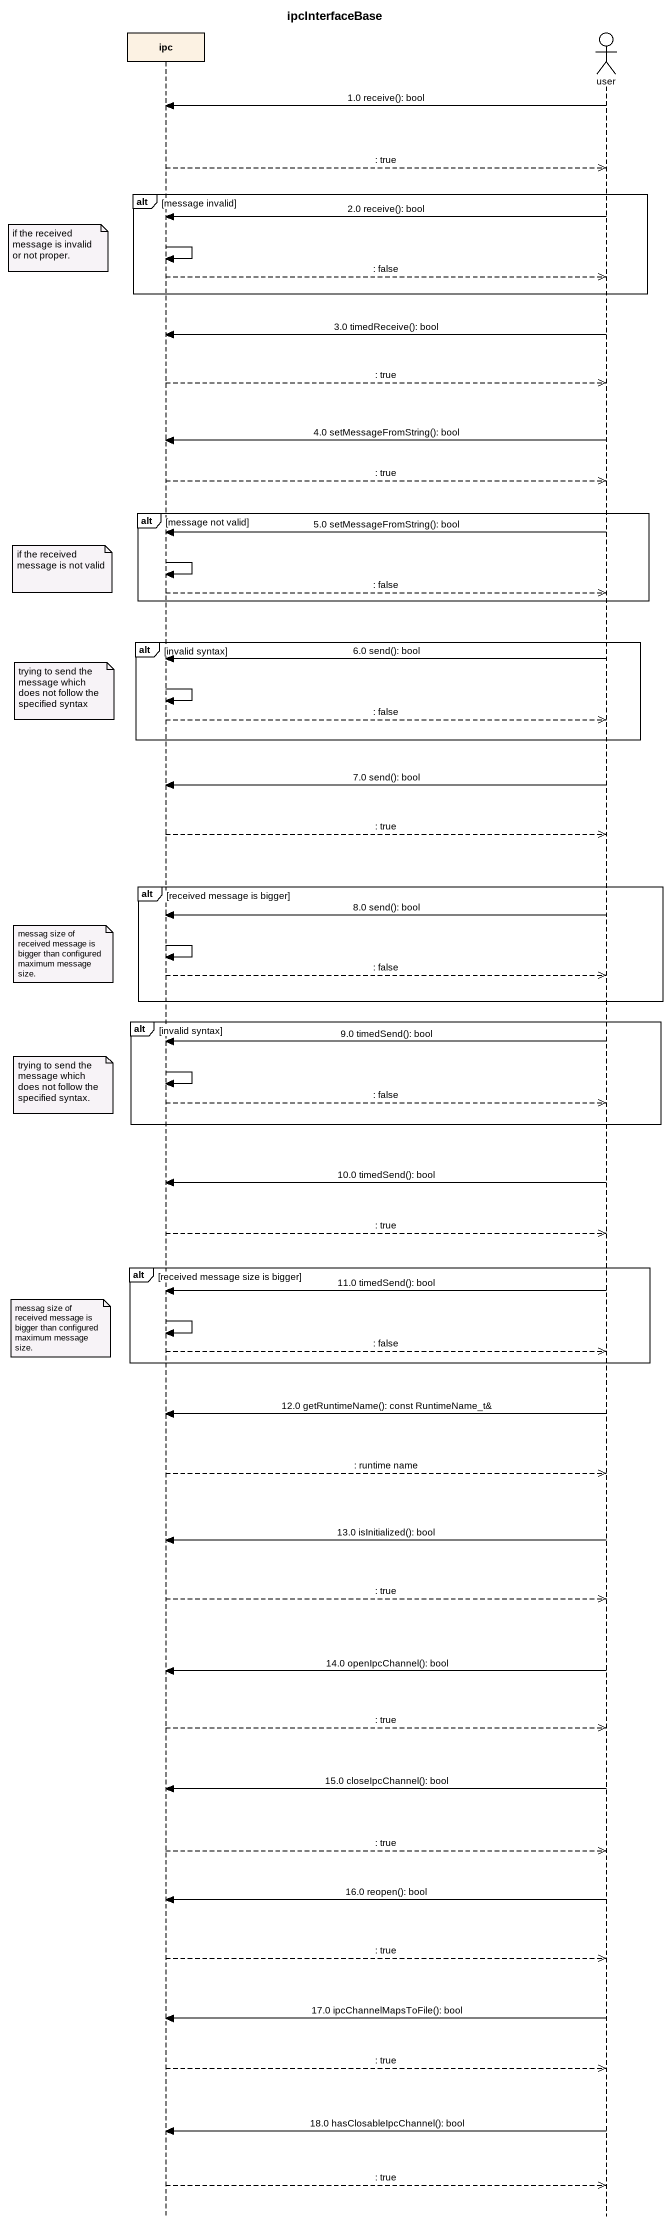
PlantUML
@startuml
title ipcInterfaceBase
hide footbox
participant ipc
actor user

user -> ipc : 1.0 receive(): bool
ipc -->> user : : true
alt message invalid
  user -> ipc : 2.0 receive(): bool
  ipc -> ipc
  note left of ipc : if the received message is invalid or not proper.
  ipc -->> user : : false
end
user -> ipc : 3.0 timedReceive(): bool
ipc -->> user : : true
user -> ipc : 4.0 setMessageFromString(): bool
ipc -->> user : : true
alt message not valid
  user -> ipc : 5.0 setMessageFromString(): bool
  ipc -> ipc
  note left of ipc : if the received message is not valid
  ipc -->> user : : false
end
alt invalid syntax
  user -> ipc : 6.0 send(): bool
  ipc -> ipc
  note left of ipc : trying to send the message which does not follow the specified syntax
  ipc -->> user : : false
end
user -> ipc : 7.0 send(): bool
ipc -->> user : : true
alt received message is bigger
  user -> ipc : 8.0 send(): bool
  ipc -> ipc
  note left of ipc : messag size of received message is bigger than configured maximum message size.
  ipc -->> user : : false
end
alt invalid syntax
  user -> ipc : 9.0 timedSend(): bool
  ipc -> ipc
  note left of ipc : trying to send the message which does not follow the specified syntax.
  ipc -->> user : : false
end
user -> ipc : 10.0 timedSend(): bool
ipc -->> user : : true
alt received message size is bigger
  user -> ipc : 11.0 timedSend(): bool
  ipc -> ipc
  note left of ipc : messag size of received message is bigger than configured maximum message size.
  ipc -->> user : : false
end
user -> ipc : 12.0 getRuntimeName(): const RuntimeName_t&
ipc -->> user : : runtime name
user -> ipc : 13.0 isInitialized(): bool
ipc -->> user : : true
user -> ipc : 14.0 openIpcChannel(): bool
ipc -->> user : : true
user -> ipc : 15.0 closeIpcChannel(): bool
ipc -->> user : : true
user -> ipc : 16.0 reopen(): bool
ipc -->> user : : true
user -> ipc : 17.0 ipcChannelMapsToFile(): bool
ipc -->> user : : true
user -> ipc : 18.0 hasClosableIpcChannel(): bool
ipc -->> user : : true
@enduml
